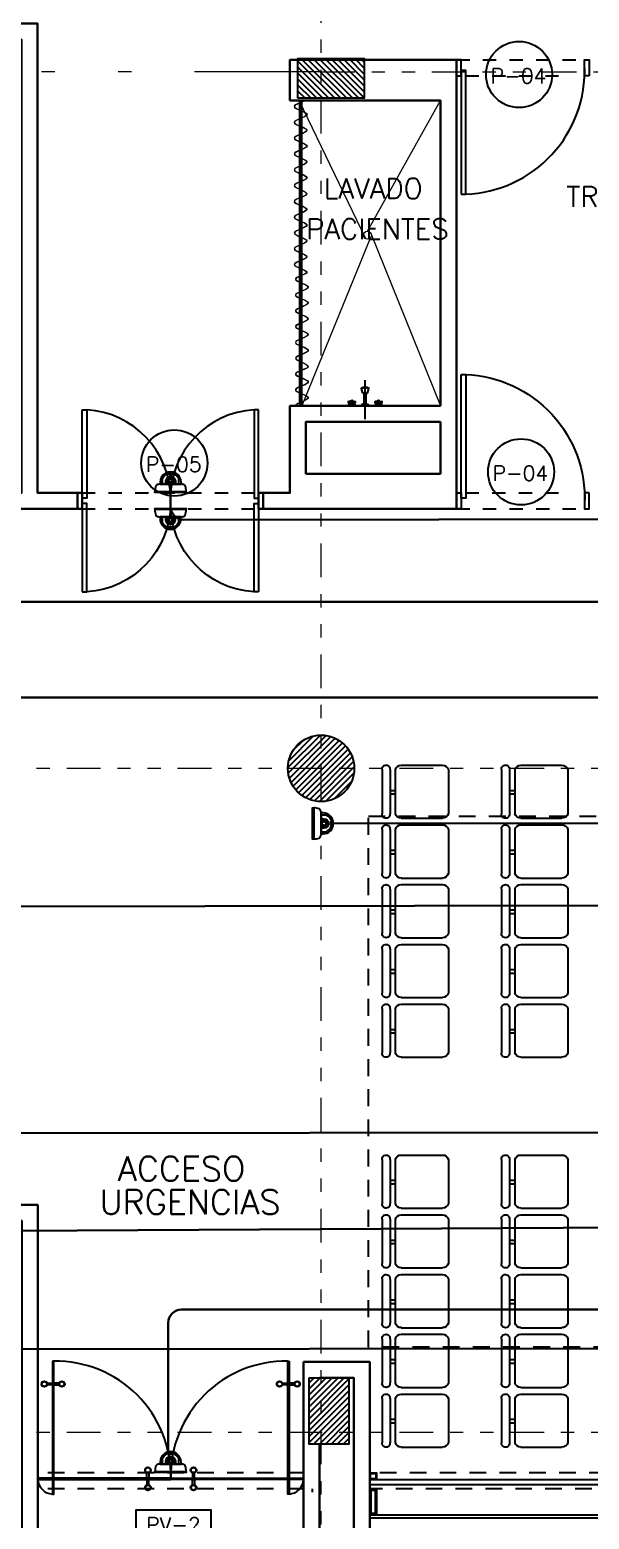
# Model space of a CAD drawing. Header units: millimetres. Extents: x 2056 to 4470, y 1400 to 3101.
# Drawn here: x 2098.05 to 2102.27, y 1517.16 to 1528.38 of the extents above; entities that cross this region are included whole.
import ezdxf
from ezdxf.enums import TextEntityAlignment as Align

# ---------------------------------------------------------------- set-up
doc = ezdxf.new("R2010")
doc.units = ezdxf.units.MM
for name, pattern in [('DASHED', [0.75, 0.5, -0.25]), ('DASHED2', [0.375, 0.25, -0.125]), ('DIVIDE', [31.75, 12.7, -6.35, 0, -6.35, 0, -6.35]), ('HIDDEN', [9.525, 6.35, -3.175]), ('HIDDEN2', [0.1875, 0.125, -0.0625])]:
    doc.linetypes.add(name, pattern=pattern)
for name, color, linetype in [('0-PROYECCION', 8, 'HIDDEN2'), ('A-252', 252, 'Continuous'), ('A-ANNO-DIMS-GRID', 195, 'Continuous'), ('A-ANNO-DOOR', 134, 'Continuous'), ('A-ANNO-GLAZ', 124, 'Continuous'), ('A-ANNO-TEXT', 190, 'Continuous'), ('A-COLS', 6, 'Continuous'), ('A-COLS-HTCH', 8, 'Continuous'), ('A-DOOR', 154, 'Continuous'), ('A-FURN', 252, 'Continuous'), ('A-FURN-FIXD', 8, 'Continuous'), ('A-GRID-COLS', 75, 'DIVIDE'), ('A-PLAN-6', 9, 'Continuous'), ('A-PROY', 15, 'HIDDEN'), ('Cableado', 134, 'Continuous'), ('Camara', 11, 'Continuous')]:
    doc.layers.add(name, color=color, linetype=linetype)
doc.layers.add('A-WALL', color=16, linetype='Continuous', lineweight=30)
doc.layers.add('PL MUEBLES', color=251, linetype='Continuous', lineweight=13)
doc.styles.add('NUEVO', font='SIMPLEX')
doc.styles.add('ROMANS', font='romans')

# ---------------------------------------------------------------- blocks, each defined once
blk = doc.blocks.new('SILLA01')
for p, q in [((-0.167, 0), (0.167, 0)), ((-0.166, -0.06), (0.166, -0.06)), ((-0.166, -0.1), (0.166, -0.1)), ((-0.01, -0.06), (-0.01, -0.1)), ((0.017, -0.06), (0.017, -0.1)), ((-0.2, -0.145), (-0.2, -0.455)), ((0.2, -0.145), (0.2, -0.455)), ((-0.166, -0.5), (0.166, -0.5))]:
    blk.add_line(p, q)
for centre, radius, start, end in [((-0.17, -0.03), 0.0302, 85.0583, 277.9455), ((0.17, -0.03), 0.0302, 262.0545, 94.9417), ((-0.155, -0.144), 0.045, 103.5844, 181.9992), ((0.155, -0.144), 0.045, 358.0008, 76.4156), ((-0.155, -0.456), 0.045, 178.0008, 256.4156), ((0.155, -0.456), 0.045, 283.5844, 1.9992)]:
    blk.add_arc(centre, radius, start, end)
blk = doc.blocks.new('PUERTA DE VIDRIO P-1')
at = {"color": 9, "linetype": 'DASHED2', "ltscale": 0.1}
for p, q in [((116.2731, 102.611), (116.2731, 102.4519)), ((117.5131, 102.611), (117.5131, 102.4519)), ((116.3527, 102.5315), (116.1936, 102.5315)), ((117.4336, 102.5315), (117.5927, 102.5315))]:
    blk.add_line(p, q, dxfattribs=at)
blk.add_line((116.8931, 102.528), (116.8931, 102.535))
blk.add_line((116.8931, 102.528), (116.8931, 102.535))
for points in [[(116.2696, 101.9115), (116.2696, 102.6115), (116.2766, 102.6115), (116.2766, 101.9115)], [(117.5166, 101.9115), (117.5166, 102.6115), (117.5096, 102.6115), (117.5096, 101.9115)]]:
    blk.add_lwpolyline(points, close=True)
for points in [[(116.8931, 102.528), (116.1931, 102.528), (116.1931, 102.535), (116.8931, 102.535)], [(116.7781, 102.5635), (116.7781, 102.535), (116.7681, 102.535), (116.7681, 102.5635)], [(116.8931, 102.528), (117.5931, 102.528), (117.5931, 102.535), (116.8931, 102.535)], [(117.0082, 102.5635), (117.0082, 102.535), (117.0182, 102.535), (117.0182, 102.5635)], [(116.7781, 102.4995), (116.7781, 102.528), (116.7681, 102.528), (116.7681, 102.4995)], [(117.0082, 102.4995), (117.0082, 102.528), (117.0182, 102.528), (117.0182, 102.4995)], [(116.2411, 102.0265), (116.2696, 102.0265), (116.2696, 102.0365), (116.2411, 102.0365)], [(116.3051, 102.0265), (116.2766, 102.0265), (116.2766, 102.0365), (116.3051, 102.0365)], [(117.4811, 102.0265), (117.5096, 102.0265), (117.5096, 102.0365), (117.4811, 102.0365)], [(117.5451, 102.0265), (117.5166, 102.0265), (117.5166, 102.0365), (117.5451, 102.0365)]]:
    blk.add_lwpolyline(points)
for centre, radius in [((116.7731, 102.5777), 0.0151), ((116.7731, 102.5777), 0.0131), ((117.0132, 102.5777), 0.0151), ((117.0132, 102.5777), 0.0131), ((116.7731, 102.4853), 0.0151), ((116.7731, 102.4853), 0.0131), ((117.0132, 102.4853), 0.0151), ((117.0132, 102.4853), 0.0131), ((116.2269, 102.0315), 0.0151), ((116.2269, 102.0315), 0.0131), ((116.3193, 102.0315), 0.0151), ((116.3193, 102.0315), 0.0131), ((117.4669, 102.0315), 0.0151), ((117.4669, 102.0315), 0.0131), ((117.5593, 102.0315), 0.0151), ((117.5593, 102.0315), 0.0131)]:
    blk.add_circle(centre, radius)
at = {"color": 9}
for centre, radius, start, end in [((116.2731, 102.5315), 0.08, 92.48553, 177.51446), ((117.5132, 102.5315), 0.08, 2.48552, 87.51448), ((116.2874, 102.5172), 0.6058, 268.98072, 1.01928), ((117.4988, 102.5172), 0.6058, 178.98072, 271.01928)]:
    blk.add_arc(centre, radius, start, end, dxfattribs=at)
blk = doc.blocks.new('PUERTA1.00 CM-PL')
at = {"color": 251, "linetype": 'DASHED', "ltscale": 0.2}
for p, q in [((0, 0), (0.9, 0)), ((0.07, -0.12), (0.865, -0.12))]:
    blk.add_line(p, q, dxfattribs=at)
for points in [[(1, -0.12), (0.965, -0.12), (0.965, 0), (1, 0), (1, -0.12)], [(0, -0.12), (0.035, -0.12), (0.035, 0), (0, 0), (0, -0.12)], [(0.035, -1.011), (0.07, -1.011), (0.07, -0.08), (0.035, -0.08), (0.035, -1.011)]]:
    blk.add_lwpolyline(points)
blk.add_arc((0.034, -0.08), 0.932, 272.2234, 2.433)
blk = doc.blocks.new('PUERTA 1.4 M - PL')
at = {"color": 251, "linetype": 'DASHED', "ltscale": 0.2}
for p, q in [((0.015, -0.086), (0.015, -1.416)), ((0.135, -0.086), (0.135, -1.416))]:
    blk.add_line(p, q, dxfattribs=at)
for points in [[(0.135, -0.051), (0.135, -0.086), (0.015, -0.086), (0.015, -0.051), (0.135, -0.051)], [(0.76, -0.086), (0.76, -0.121), (0.095, -0.121), (0.095, -0.086), (0.76, -0.086)], [(0.135, -1.451), (0.135, -1.416), (0.015, -1.416), (0.015, -1.451), (0.135, -1.451)], [(0.76, -1.416), (0.76, -1.381), (0.095, -1.381), (0.095, -1.416), (0.76, -1.416)]]:
    blk.add_lwpolyline(points)
for centre, start, end in [((0.092, -0.082), 270.2949, 356.6088), ((0.092, -1.421), 3.3912, 89.7051)]:
    blk.add_arc(centre, 0.67, start, end)
blk = doc.blocks.new('DUCHAPTA')
at = {"linetype": 'DASHED2', "ltscale": 0.1}
blk.add_line((0.1, 0), (-0.193, 0), dxfattribs=at)
for points in [[(-0.095, 0.017), (-0.13, 0.027), (-0.136, 0.027)], [(-0.012, 0.008), (-0.095, 0.008)], [(-0.012, 0), (-0.012, 0.02), (0, 0.028), (0, 0)], [(-0.012, 0), (-0.012, -0.02), (0, -0.028), (0, 0)], [(-0.095, -0.017), (-0.13, -0.027), (-0.136, -0.027)], [(-0.012, -0.008), (-0.095, -0.008)]]:
    blk.add_lwpolyline(points)
for centre, radius, start, end in [((-0.092, 0), 0.0512, 147.9366, 212.0634), ((-0.087, 0), 0.0512, 147.9366, 212.0634), ((-0.037, 0), 0.0607, 163.6464, 196.3536), ((-0.049, 0), 0.0467, 170.1749, 189.8251), ((-0.154, 0), 0.0607, 7.5445, 16.3536), ((-0.154, 0), 0.0607, 343.6464, 352.4555)]:
    blk.add_arc(centre, radius, start, end)
blk = doc.blocks.new('TINA01')
for p, q in [((1.644, 0.113), (1.645, 0.114)), ((1.653, 0.113), (1.652, 0.114)), ((1.644, 0.073), (1.645, 0.072)), ((1.653, 0.073), (1.652, 0.072)), ((1.66, 0.097), (1.665, 0.097)), ((1.66, 0.089), (1.665, 0.089)), ((1.644, -0.087), (1.645, -0.086)), ((1.653, -0.087), (1.652, -0.086)), ((1.66, -0.103), (1.665, -0.103)), ((1.66, -0.111), (1.665, -0.111)), ((1.644, -0.127), (1.645, -0.128)), ((1.653, -0.127), (1.652, -0.128))]:
    blk.add_line(p, q)
for points in [[(1.644, 0.097), (1.644, 0.113)], [(1.653, 0.097), (1.653, 0.113)], [(1.665, 0.093), (1.665, 0.113), (1.676, 0.121), (1.676, 0.093)], [(1.644, 0.088), (1.644, 0.073)], [(1.653, 0.088), (1.653, 0.073)], [(1.665, 0.093), (1.665, 0.073), (1.676, 0.065), (1.676, 0.093)], [(1.644, -0.103), (1.644, -0.087)], [(1.644, -0.112), (1.644, -0.127)], [(1.653, -0.103), (1.653, -0.087)], [(1.653, -0.112), (1.653, -0.127)], [(1.665, -0.107), (1.665, -0.087), (1.676, -0.079), (1.676, -0.107)], [(1.665, -0.107), (1.665, -0.127), (1.676, -0.135), (1.676, -0.107)]]:
    blk.add_lwpolyline(points)
for points in [[(1.644, 0.102), (1.641, 0.102, 0.263657), (1.637, 0.097), (1.637, 0.093)], [(1.644, 0.084), (1.641, 0.084, -0.263657), (1.637, 0.088), (1.637, 0.093)], [(1.653, 0.102), (1.656, 0.102, -0.263657), (1.66, 0.097), (1.66, 0.093)], [(1.653, 0.084), (1.656, 0.084, 0.263657), (1.66, 0.088), (1.66, 0.093)], [(1.644, -0.098), (1.641, -0.098, 0.263657), (1.637, -0.103), (1.637, -0.107)], [(1.644, -0.116), (1.641, -0.116, -0.263657), (1.637, -0.112), (1.637, -0.107)], [(1.653, -0.098), (1.656, -0.098, -0.263657), (1.66, -0.103), (1.66, -0.107)], [(1.653, -0.116), (1.656, -0.116, 0.263657), (1.66, -0.112), (1.66, -0.107)]]:
    blk.add_lwpolyline(points, format="xyb")
for centre in [(1.649, 0.117), (1.649, 0.069), (1.649, -0.083), (1.649, -0.131)]:
    blk.add_circle(centre, 0.00443)
for centre, start, end in [((1.649, 0.101), 219.4909, 320.5091), ((1.649, 0.085), 39.4909, 140.5091), ((1.649, -0.099), 219.4909, 320.5091), ((1.649, -0.115), 39.4909, 140.5091)]:
    blk.add_arc(centre, 0.00574, start, end)
blk = doc.blocks.new('EJES 1 PISO')
at = {"layer": 'A-COLS-HTCH'}
h = blk.add_hatch(dxfattribs=at)
h.set_pattern_fill('ANSI31', color=256, scale=0.01, angle=90, style=0)
h.set_pattern_definition([(135, (1733152.44135, -989034.625536), (-0.02245064030267, -0.02245064030267), [])])
h.paths.add_polyline_path([(6.325, 13.626), (6.325, 13.926), (6.825, 13.926), (6.825, 13.626)])
h = blk.add_hatch(dxfattribs=at)
h.set_pattern_fill('ANSI31', color=256, scale=0.01, style=0)
h.set_pattern_definition([(45, (-989115.246683, -1733111.386106), (-0.02245064030267, 0.02245064030267), [])])
edge = h.paths.add_edge_path()
edge.add_arc((12.62, 8.581), 0.25, 0, 360)
edge = h.paths.add_edge_path()
edge.add_arc((6.5, 8.581), 0.25, 0, 360)
h = blk.add_hatch(dxfattribs=at)
h.set_pattern_fill('ANSI31', color=256, scale=0.01, style=0)
h.set_pattern_definition([(45, (-989041.841113, -1733142.275292), (-0.02245064030267, 0.02245064030267), [])])
h.paths.add_polyline_path([(6.41, 3.991), (6.71, 3.991), (6.71, 3.491), (6.41, 3.491)])
at = {"layer": 'A-COLS'}
for points in [[(6.325, 13.626), (6.325, 13.926), (6.825, 13.926), (6.825, 13.626)], [(6.41, 3.991), (6.71, 3.991), (6.71, 3.491), (6.41, 3.491)]]:
    blk.add_lwpolyline(points, close=True, dxfattribs=at)
blk.add_circle((6.5, 8.581), 0.25, dxfattribs=at)
at = {"layer": 'A-GRID-COLS', "lineweight": 9, "ltscale": 0.02}
blk.add_line((6.5, 0), (6.5, 37.113), dxfattribs=at)
at = {"layer": 'A-GRID-COLS', "lineweight": 9, "ltscale": 0.075}
blk.add_lwpolyline([(6.5, 13.826), (-1.743, 13.826), (-1.743, 13.826)], dxfattribs=at)
at = {"layer": 'A-GRID-COLS', "lineweight": 9, "ltscale": 0.02}
for points in [[(6.5, 13.826), (21.433, 13.826)], [(-3.765, 8.581), (21.433, 8.581)], [(-3.765, 3.581), (21.433, 3.581)]]:
    blk.add_lwpolyline(points, dxfattribs=at)
blk = doc.blocks.new('N-PUE')
blk.add_circle((0, 0), 0.00332)
at = {"style": 'NUEVO'}
blk.add_attdef('PUE', text='', height=0.0015, dxfattribs=at).set_placement((-0.00006, -0.00013), align=Align.MIDDLE)
blk = doc.blocks.new('P-V')
blk.add_lwpolyline([(-0.00375, -0.003), (-0.00375, 0), (0.00375, 0), (0.00375, -0.003)], close=True)
at = {"style": 'NUEVO', "flags": 4}
blk.add_attdef('PV', text='', height=0.0015, dxfattribs=at).set_placement((0, -0.0015), align=Align.MIDDLE_CENTER)
blk = doc.blocks.new('Camara-B')
at = {"layer": 'Camara'}
for points in [[(-0.0297, 0.0145), (-0.0298, 0.016), (0.0293, 0.016), (0.0292, 0.0145)], [(0.0292, 0.0145), (0.0292, 0.0143), (-0.0297, 0.0143), (-0.0297, 0.0145)]]:
    blk.add_lwpolyline(points, close=True, dxfattribs=at)
for points in [[(-0.0297, 0.0139, 0.072126), (-0.0279, 0.0033, 0.171597), (-0.0271, 0.0023, 0.084432), (-0.022, 0.0001, 0.060784), (-0.0216, 0), (0.021, 0, 0.060784), (0.0215, 0.0001, 0.084432), (0.0266, 0.0023, 0.171597), (0.0274, 0.0033, 0.072126), (0.0292, 0.0139)], [(-0.0199, 0), (-0.0199, -0.0037, 1), (0.0194, -0.0037), (0.0194, 0)], [(-0.015, -0.011, 0.641525), (0.0145, -0.011), (0.0155, -0.0107), (0.0155, 0), (0.0087, 0), (0.0087, -0.0054, -1), (-0.0092, -0.0054), (-0.0092, 0), (-0.016, 0), (-0.016, -0.0107)], [(-0.0067, 0), (-0.0067, -0.0054, 1), (0.0062, -0.0054), (0.0062, 0), (0.0058, 0), (0.0058, -0.0054, -1), (-0.0063, -0.0054), (-0.0063, 0)], [(0.0029, -0.0006), (0.0029, -0.0008, -0.541232), (0.0027, -0.0009, 0.302819), (-0.0033, -0.0009, -0.541232), (-0.0034, -0.0008), (-0.0034, -0.0006, 3.288548)], [(0.0027, -0.0189, 1), (0.0027, -0.0184), (-0.0032, -0.0184, 1), (-0.0032, -0.0189)], [(0.0021, -0.0194, 1), (0.0021, -0.019), (-0.0026, -0.019, 1), (-0.0026, -0.0194)], [(0.0015, -0.02, 1), (0.0015, -0.0195), (-0.002, -0.0195, 1), (-0.002, -0.02)]]:
    blk.add_lwpolyline(points, format="xyb", close=True, dxfattribs=at)
blk.add_circle((-0.0003, -0.0055), 0.00358, dxfattribs=at)

msp = doc.modelspace()

# ---------------------------------------------------------------- linework, layer by layer
at = {"layer": '0-PROYECCION'}
for points in [[(2100.114, 1517.51), (2098.114, 1517.51)], [(2113.19, 1517.51), (2100.614, 1517.51)], [(2100.114, 1517.39), (2098.114, 1517.39)], [(2113.31, 1517.39), (2100.614, 1517.39)]]:
    msp.add_lwpolyline(points, dxfattribs=at)
at = {"layer": 'A-252', "elevation": 0.229}
for points in [[(2100.614, 1517.195), (2100.614, 1517.39), (2100.664, 1517.39), (2100.664, 1517.195)], [(2100.624, 1517.205), (2100.624, 1517.38), (2100.654, 1517.38), (2100.654, 1517.205)], [(2100.614, 1517.17), (2100.614, 1517.195), (2113.5, 1517.195), (2113.5, 1517.17)]]:
    msp.add_lwpolyline(points, close=True, dxfattribs=at)
at = {"layer": 'A-ANNO-GLAZ', "ltscale": 1.5}
msp.add_lwpolyline([(2113.24, 1517.46), (2113.24, 1522.981), (2113.28, 1522.981), (2113.28, 1517.42), (2100.614, 1517.42), (2100.614, 1517.46), (2113.24, 1517.46)], dxfattribs=at)
for points in [[(2100.614, 1517.51), (2100.664, 1517.51), (2100.664, 1517.46), (2100.614, 1517.46)], [(2100.619, 1517.505), (2100.659, 1517.505), (2100.659, 1517.465), (2100.619, 1517.465)]]:
    msp.add_lwpolyline(points, close=True, dxfattribs=at)
at = {"layer": 'A-PROY', "ltscale": 0.02}
msp.add_lwpolyline([(2100.603, 1518.456), (2100.603, 1522.456), (2105.603, 1522.456), (2105.603, 1518.456), (2100.603, 1518.456)], close=True, dxfattribs=at)
at = {"layer": 'A-PROY', "ltscale": 0.01, "elevation": 0.229}
msp.add_lwpolyline([(2100.18, 1517.39), (2100.18, 1517.365)], dxfattribs=at)
at = {"layer": 'A-WALL'}
msp.add_lwpolyline([(2092.16, 1528.304), (2095.061, 1528.304), (2095.061, 1524.77), (2095.181, 1524.77), (2095.181, 1528.304), (2097.992, 1528.304), (2097.992, 1524.89), (2096.301, 1524.89), (2096.301, 1525.49), (2096.181, 1525.49), (2096.181, 1524.77), (2098.412, 1524.77), (2098.412, 1524.77), (2098.412, 1524.89), (2098.112, 1524.89), (2098.112, 1528.424), (2094.063, 1528.424, -0.40314), (2093.822, 1528.667), (2093.822, 1528.667)], format="xyb", dxfattribs=at)
for points in [[(2101.146, 1525.545), (2101.146, 1527.845), (2100.012, 1527.845), (2100.012, 1528.15), (2101.266, 1528.15), (2101.266, 1524.77), (2099.812, 1524.77), (2099.812, 1524.89), (2100.012, 1524.89), (2100.012, 1525.545), (2100.132, 1525.545), (2101.146, 1525.545)], [(2100.132, 1525.034), (2101.146, 1525.034), (2101.146, 1525.425)], [(2100.132, 1525.034), (2100.132, 1525.425), (2101.146, 1525.425)], [(2096.792, 1519.808), (2096.792, 1519.408), (2097.994, 1519.408), (2097.994, 1516.51), (2096.792, 1516.51), (2096.792, 1516.39), (2098.114, 1516.39), (2098.114, 1519.528), (2096.912, 1519.528), (2096.912, 1522.65), (2096.792, 1522.65), (2096.792, 1519.928)], [(2100.234, 1518.226), (2100.494, 1518.226), (2100.494, 1517.011), (2100.234, 1517.011), (2100.234, 1517.726)]]:
    msp.add_lwpolyline(points, dxfattribs=at)
msp.add_lwpolyline([(2100.114, 1518.346), (2100.614, 1518.346), (2100.614, 1516.89), (2100.114, 1516.89)], close=True, dxfattribs=at)
at = {"layer": 'Cableado', "lineweight": 30}
for p, q in [((2094.221, 1524.07), (2106.893, 1524.07)), ((2092.507, 1523.35), (2106.894, 1523.35)), ((2100.341, 1522.401), (2106.89, 1522.409)), ((2092.507, 1521.77), (2106.891, 1521.788)), ((2093.82, 1520.063), (2106.893, 1520.079)), ((2097.953, 1519.332), (2106.894, 1519.385)), ((2095.023, 1518.438), (2106.895, 1518.452))]:
    msp.add_line(p, q, dxfattribs=at)
for points in [[(2099.114, 1524.978), (2099.113, 1524.787, 0.415708), (2099.213, 1524.687), (2106.892, 1524.698)], [(2106.894, 1518.74), (2099.196, 1518.74, 0.414214), (2099.096, 1518.64), (2099.096, 1517.668)]]:
    msp.add_lwpolyline(points, format="xyb", dxfattribs=at)
at = {"layer": 'PL MUEBLES'}
for p, q in [((2100.584, 1526.803), (2100.082, 1527.845)), ((2100.596, 1526.86), (2101.146, 1527.845)), ((2100.62, 1526.812), (2100.102, 1525.545)), ((2100.625, 1526.838), (2101.146, 1525.545))]:
    msp.add_line(p, q, dxfattribs=at)
for points in [[(2100.082, 1527.845), (2100.082, 1526.545)], [(2100.092, 1527.845), (2100.092, 1526.545)], [(2100.102, 1527.845), (2100.102, 1526.545)], [(2100.082, 1526.545), (2100.082, 1525.545)], [(2100.092, 1526.545), (2100.092, 1525.545)], [(2100.102, 1526.545), (2100.102, 1525.545)]]:
    msp.add_lwpolyline(points, dxfattribs=at)
msp.add_circle((2100.596, 1526.83), 0.03, dxfattribs=at)
for points, knots in [([(2100.13, 1527.845), (2100.118, 1527.838), (2100.098, 1527.83), (2100.058, 1527.813), (2100.041, 1527.804), (2100.051, 1527.787), (2100.077, 1527.777), (2100.12, 1527.758), (2100.14, 1527.75), (2100.142, 1527.73), (2100.123, 1527.722), (2100.082, 1527.704), (2100.059, 1527.695), (2100.04, 1527.679), (2100.048, 1527.671), (2100.084, 1527.654), (2100.109, 1527.645), (2100.138, 1527.629), (2100.144, 1527.621), (2100.131, 1527.606), (2100.115, 1527.599), (2100.076, 1527.583), (2100.053, 1527.574), (2100.038, 1527.554), (2100.069, 1527.542), (2100.12, 1527.52), (2100.141, 1527.512), (2100.141, 1527.491), (2100.121, 1527.483), (2100.078, 1527.465), (2100.055, 1527.455), (2100.038, 1527.436), (2100.064, 1527.425), (2100.121, 1527.401), (2100.149, 1527.388), (2100.127, 1527.363), (2100.09, 1527.352), (2100.049, 1527.332), (2100.041, 1527.325), (2100.055, 1527.309), (2100.076, 1527.301), (2100.117, 1527.284), (2100.137, 1527.276), (2100.143, 1527.255), (2100.125, 1527.247), (2100.084, 1527.229), (2100.059, 1527.22), (2100.04, 1527.203), (2100.047, 1527.196), (2100.081, 1527.18), (2100.105, 1527.17), (2100.135, 1527.151), (2100.143, 1527.142), (2100.13, 1527.127), (2100.113, 1527.121), (2100.074, 1527.107), (2100.051, 1527.097), (2100.036, 1527.071), (2100.111, 1527.054), (2100.144, 1527.027), (2100.141, 1527.018), (2100.114, 1527.003), (2100.093, 1526.995), (2100.056, 1526.979), (2100.042, 1526.971), (2100.049, 1526.955), (2100.07, 1526.946), (2100.111, 1526.929), (2100.133, 1526.921), (2100.152, 1526.892), (2100.074, 1526.873), (2100.04, 1526.847), (2100.046, 1526.84), (2100.081, 1526.822), (2100.106, 1526.813), (2100.137, 1526.797), (2100.144, 1526.789), (2100.132, 1526.774), (2100.117, 1526.767), (2100.078, 1526.751), (2100.054, 1526.741), (2100.038, 1526.721), (2100.067, 1526.71), (2100.119, 1526.688), (2100.142, 1526.679), (2100.139, 1526.656), (2100.115, 1526.647), (2100.068, 1526.628), (2100.046, 1526.617), (2100.045, 1526.601), (2100.067, 1526.591), (2100.113, 1526.571), (2100.138, 1526.562), (2100.141, 1526.549), (2100.141, 1526.547), (2100.14, 1526.545)], [0.304939, 0.304939, 0.304939, 0.304939, 0.346742, 0.346742, 0.401443, 0.401443, 0.456144, 0.456144, 0.505571, 0.505571, 0.554997, 0.554997, 0.604424, 0.604424, 0.653917, 0.653917, 0.70341, 0.70341, 0.743615, 0.743615, 0.783819, 0.783819, 0.835293, 0.835293, 0.906056, 0.906056, 0.95695, 0.95695, 1.007843, 1.007843, 1.058736, 1.058736, 1.125977, 1.125977, 1.193217, 1.193217, 1.260458, 1.260458, 1.307025, 1.307025, 1.353593, 1.353593, 1.403919, 1.403919, 1.454245, 1.454245, 1.504571, 1.504571, 1.552747, 1.552747, 1.600923, 1.600923, 1.642229, 1.642229, 1.683535, 1.683535, 1.734655, 1.734655, 1.837353, 1.837353, 1.880783, 1.880783, 1.924213, 1.924213, 1.973184, 1.973184, 2.022155, 2.022155, 2.071852, 2.071852, 2.174348, 2.174348, 2.224606, 2.224606, 2.274863, 2.274863, 2.315233, 2.315233, 2.355602, 2.355602, 2.40764, 2.40764, 2.476854, 2.476854, 2.532014, 2.532014, 2.587174, 2.587174, 2.642335, 2.642335, 2.697495, 2.697495, 2.752655, 2.752655, 2.762791, 2.762791, 2.762791, 2.762791]), ([(2100.128, 1527.845), (2100.118, 1527.84), (2100.081, 1527.824), (2100.02, 1527.799), (2100.092, 1527.769), (2100.164, 1527.739), (2100.092, 1527.71), (2100.02, 1527.68), (2100.092, 1527.65), (2100.164, 1527.62), (2100.092, 1527.591), (2100.02, 1527.561), (2100.092, 1527.531), (2100.164, 1527.501), (2100.092, 1527.472), (2100.02, 1527.442), (2100.092, 1527.412), (2100.164, 1527.382), (2100.092, 1527.353), (2100.02, 1527.323), (2100.092, 1527.293), (2100.164, 1527.263), (2100.092, 1527.234), (2100.02, 1527.203), (2100.093, 1527.176), (2100.161, 1527.138), (2100.09, 1527.115), (2100.02, 1527.084), (2100.092, 1527.055), (2100.164, 1527.025), (2100.092, 1526.996), (2100.02, 1526.966), (2100.092, 1526.936), (2100.164, 1526.906), (2100.092, 1526.877), (2100.02, 1526.847), (2100.092, 1526.817), (2100.164, 1526.787), (2100.092, 1526.758), (2100.02, 1526.728), (2100.092, 1526.698), (2100.164, 1526.668), (2100.092, 1526.639), (2100.02, 1526.609), (2100.092, 1526.579), (2100.143, 1526.558), (2100.139, 1526.547), (2100.138, 1526.545)], [0.306586, 0.306586, 0.306586, 0.306586, 0.337791, 0.394079, 0.450388, 0.506675, 0.562985, 0.619272, 0.675582, 0.731869, 0.788179, 0.844466, 0.900776, 0.957063, 1.013373, 1.06966, 1.12597, 1.182257, 1.238567, 1.294854, 1.351164, 1.407451, 1.463761, 1.520048, 1.576358, 1.633893, 1.685873, 1.742161, 1.79847, 1.854758, 1.911067, 1.967355, 2.023664, 2.079951, 2.136261, 2.192548, 2.248858, 2.305145, 2.361455, 2.417742, 2.474052, 2.530339, 2.586649, 2.642936, 2.699246, 2.755533, 2.763496, 2.763496, 2.763496, 2.763496]), ([(2100.14, 1526.545), (2100.128, 1526.538), (2100.108, 1526.53), (2100.068, 1526.513), (2100.051, 1526.504), (2100.061, 1526.487), (2100.087, 1526.477), (2100.13, 1526.458), (2100.15, 1526.45), (2100.152, 1526.43), (2100.133, 1526.422), (2100.092, 1526.404), (2100.069, 1526.395), (2100.05, 1526.379), (2100.058, 1526.371), (2100.094, 1526.354), (2100.119, 1526.345), (2100.148, 1526.329), (2100.154, 1526.321), (2100.141, 1526.306), (2100.125, 1526.299), (2100.086, 1526.283), (2100.063, 1526.274), (2100.048, 1526.254), (2100.079, 1526.242), (2100.13, 1526.22), (2100.151, 1526.212), (2100.151, 1526.191), (2100.131, 1526.183), (2100.088, 1526.165), (2100.065, 1526.155), (2100.048, 1526.136), (2100.074, 1526.125), (2100.131, 1526.101), (2100.159, 1526.088), (2100.137, 1526.063), (2100.1, 1526.052), (2100.059, 1526.032), (2100.051, 1526.025), (2100.065, 1526.009), (2100.086, 1526.001), (2100.127, 1525.984), (2100.147, 1525.976), (2100.153, 1525.955), (2100.135, 1525.947), (2100.094, 1525.929), (2100.069, 1525.92), (2100.05, 1525.903), (2100.057, 1525.896), (2100.091, 1525.88), (2100.115, 1525.87), (2100.145, 1525.851), (2100.153, 1525.842), (2100.14, 1525.827), (2100.123, 1525.821), (2100.084, 1525.807), (2100.061, 1525.797), (2100.046, 1525.771), (2100.121, 1525.754), (2100.154, 1525.727), (2100.151, 1525.718), (2100.124, 1525.703), (2100.103, 1525.695), (2100.066, 1525.679), (2100.052, 1525.671), (2100.059, 1525.655), (2100.08, 1525.646), (2100.121, 1525.629), (2100.143, 1525.621), (2100.162, 1525.592), (2100.084, 1525.573), (2100.057, 1525.552), (2100.055, 1525.549), (2100.056, 1525.545)], [0.304939, 0.304939, 0.304939, 0.304939, 0.346742, 0.346742, 0.401443, 0.401443, 0.456144, 0.456144, 0.505571, 0.505571, 0.554997, 0.554997, 0.604424, 0.604424, 0.653917, 0.653917, 0.70341, 0.70341, 0.743615, 0.743615, 0.783819, 0.783819, 0.835293, 0.835293, 0.906056, 0.906056, 0.95695, 0.95695, 1.007843, 1.007843, 1.058736, 1.058736, 1.125977, 1.125977, 1.193217, 1.193217, 1.260458, 1.260458, 1.307025, 1.307025, 1.353593, 1.353593, 1.403919, 1.403919, 1.454245, 1.454245, 1.504571, 1.504571, 1.552747, 1.552747, 1.600923, 1.600923, 1.642229, 1.642229, 1.683535, 1.683535, 1.734655, 1.734655, 1.837353, 1.837353, 1.880783, 1.880783, 1.924213, 1.924213, 1.973184, 1.973184, 2.022155, 2.022155, 2.071852, 2.071852, 2.174348, 2.174348, 2.195679, 2.195679, 2.195679, 2.195679]), ([(2100.138, 1526.545), (2100.128, 1526.54), (2100.091, 1526.524), (2100.03, 1526.499), (2100.102, 1526.469), (2100.174, 1526.439), (2100.102, 1526.41), (2100.03, 1526.38), (2100.102, 1526.35), (2100.174, 1526.32), (2100.102, 1526.291), (2100.03, 1526.261), (2100.102, 1526.231), (2100.174, 1526.201), (2100.102, 1526.172), (2100.03, 1526.142), (2100.102, 1526.112), (2100.174, 1526.082), (2100.102, 1526.053), (2100.03, 1526.023), (2100.102, 1525.993), (2100.174, 1525.963), (2100.102, 1525.934), (2100.03, 1525.903), (2100.103, 1525.876), (2100.171, 1525.838), (2100.1, 1525.815), (2100.03, 1525.784), (2100.102, 1525.755), (2100.174, 1525.725), (2100.102, 1525.696), (2100.03, 1525.666), (2100.102, 1525.636), (2100.174, 1525.606), (2100.102, 1525.577), (2100.053, 1525.556), (2100.054, 1525.546), (2100.054, 1525.545)], [0.306586, 0.306586, 0.306586, 0.306586, 0.337791, 0.394079, 0.450388, 0.506675, 0.562985, 0.619272, 0.675582, 0.731869, 0.788179, 0.844466, 0.900776, 0.957063, 1.013373, 1.06966, 1.12597, 1.182257, 1.238567, 1.294854, 1.351164, 1.407451, 1.463761, 1.520048, 1.576358, 1.633893, 1.685873, 1.742161, 1.79847, 1.854758, 1.911067, 1.967355, 2.023664, 2.079951, 2.136261, 2.192548, 2.195809, 2.195809, 2.195809, 2.195809])]:
    msp.add_open_spline(points, degree=3, knots=knots, dxfattribs=at)

# ---------------------------------------------------------------- block references
at = {"layer": 'A-ANNO-DIMS-GRID'}
msp.add_blockref('EJES 1 PISO', (2093.747, 1514.235), dxfattribs=at)
at = {"layer": 'A-ANNO-DOOR'}
ref = msp.add_blockref('N-PUE', (2101.738, 1528.04), dxfattribs=dict(at, xscale=75, yscale=75, zscale=75))
ref.add_attrib('PUE', 'P-04', dxfattribs={"layer": '0', "color": 0, "height": 0.1125, "style": 'NUEVO'}).set_placement((2101.734, 1528.03), align=Align.MIDDLE)
ref = msp.add_blockref('N-PUE', (2099.142, 1525.115), dxfattribs=dict(at, xscale=75, yscale=75, zscale=75))
ref.add_attrib('PUE', 'P-05', dxfattribs={"layer": '0', "color": 0, "height": 0.1125, "style": 'NUEVO'}).set_placement((2099.138, 1525.105), align=Align.MIDDLE)
ref = msp.add_blockref('N-PUE', (2101.753, 1525.048), dxfattribs=dict(at, xscale=75, yscale=75, zscale=75))
ref.add_attrib('PUE', 'P-04', dxfattribs={"layer": '0', "color": 0, "height": 0.1125, "style": 'NUEVO'}).set_placement((2101.748, 1525.038), align=Align.MIDDLE)
at = {"layer": 'A-ANNO-GLAZ', "ltscale": 1.5, "xscale": 1.428571424912661, "yscale": 1.428571424912661, "zscale": 1.428571424865145, "rotation": 180}
msp.add_blockref('PUERTA DE VIDRIO P-1', (2266.105, 1663.939), dxfattribs=at)
at = {"layer": 'A-ANNO-GLAZ', "xscale": 75, "yscale": 75, "zscale": 75}
msp.add_blockref('P-V', (2099.136, 1517.232), dxfattribs=at).add_auto_attribs({'PV': 'PV-2'})
at = {"layer": 'A-DOOR'}
msp.add_blockref('PUERTA1.00 CM-PL', (2101.266, 1528.15), dxfattribs=at)
at = {"layer": 'A-DOOR', "xscale": -1, "rotation": 180}
msp.add_blockref('PUERTA1.00 CM-PL', (2101.266, 1524.77), dxfattribs=at)
at = {"layer": 'A-DOOR', "rotation": 90}
msp.add_blockref('PUERTA 1.4 M - PL', (2098.361, 1524.755), dxfattribs=at)
at = {"layer": 'A-FURN', "xscale": -1, "rotation": 90, "row_count": 5, "column_count": 5, "row_spacing": 0.9, "column_spacing": -0.45}
for p in [(2104.306, 1522.64), (2104.306, 1519.704)]:
    msp.add_blockref('SILLA01', p, dxfattribs=at)
at = {"layer": 'A-FURN-FIXD', "xscale": -1, "rotation": 90}
for name, p in [('DUCHAPTA', (2100.579, 1525.545)), ('TINA01', (2100.572, 1527.222))]:
    msp.add_blockref(name, p, dxfattribs=at)
at = {"layer": 'A-PLAN-6', "xscale": -1, "rotation": 90}
msp.add_blockref('PUERTA 1.4 M - PL', (2098.361, 1524.905), dxfattribs=at)
at = {"layer": 'Camara', "xscale": 4, "yscale": 4, "zscale": 4}
for p, rotation in [((2099.113, 1524.956), 180.0000002489397), ((2100.247, 1522.402), 90), ((2099.113, 1517.577), 179.9999997272665)]:
    msp.add_blockref('Camara-B', p, dxfattribs=dict(at, rotation=rotation))
msp.add_blockref('Camara-B', (2099.114, 1524.709), dxfattribs=at)

# ---------------------------------------------------------------- texts
at = {"layer": 'A-ANNO-TEXT', "style": 'ROMANS'}
for s, height, p in [('LAVADO', 0.1527, (2100.639, 1527.182)), ('TRIAGE', 0.1527, (2102.431, 1527.12)), ('PACIENTES', 0.1527, (2100.671, 1526.878)), ('ACCESO ', 0.1849, (2099.26, 1519.801)), ('URGENCIAS', 0.1849, (2099.26, 1519.55))]:
    msp.add_text(s, height=height, dxfattribs=at).set_placement(p, align=Align.MIDDLE)

doc.saveas('drawing.dxf')
